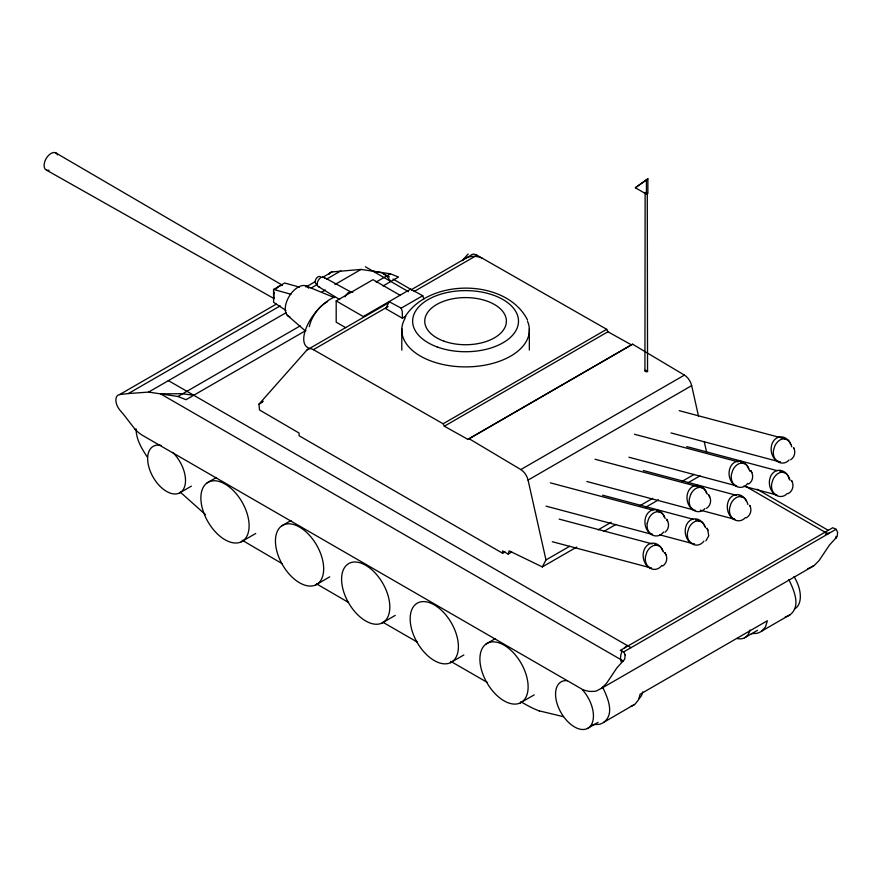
<?xml version="1.0" encoding="UTF-8"?>
<svg xmlns="http://www.w3.org/2000/svg" width="882" height="882" viewBox="0 0 882 882"><rect width="100%" height="100%" fill="white"/><g stroke="black" fill="none" stroke-linecap="round" stroke-linejoin="round"><path stroke-width="1.32" d="M401.795 350.154L401.817 328.655M647.234 523.313L648.579 518.859A12.624 8.941 -75.1 0 1 658.545 511.758L661.577 512.949A11.19 7.916 -75.1 0 1 664.411 517.392M645.459 556.751L646.793 552.297A12.624 8.941 -75.1 0 1 656.77 545.197L659.802 546.388A11.19 7.916 -75.1 0 1 662.625 550.831M646.848 192.805A3.208 1.852 0 0 1 647.278 193.147L647.553 371.554L646.175 371.763A3.208 1.852 0 0 1 644.929 371.068L645.139 192.32M647.553 193.654L646.175 193.875A3.208 1.852 0 0 1 644.929 193.169L644.654 192.717M644.654 370.55L646.021 370.341M505.033 551.912L502.663 553.279L502.542 550.919L508.153 554.072L509.135 550.842L542.331 566.917L576.718 547.072M690.65 494.57L689.316 499.014A11.19 7.916 -75.1 0 0 692.425 509.112L693.825 509.928M542.331 566.917L545.98 559.938L569.695 546.256M404.595 317.531C428.134 277.951 506.422 277.929 527.458 319.923M502.663 553.279L299.064 435.741L299.064 433.04L259.529 409.965L258.966 404.165L307.024 349.922L388.83 302.691M462.289 260.642L468.11 254.005M705.876 540.831L708.753 535.837L707.684 529.784M665.017 532.155C668.688 529.608 669.515 524.448 667.387 520.634M706.526 508.319C710.528 505.838 711.774 500.403 709.459 496.346M748.597 484.031C753.239 481.219 753.801 474.814 750.791 470.602M790.669 459.743C794.671 457.251 795.928 451.827 793.613 447.769M662.669 566.046C666.671 563.565 667.917 558.13 665.601 554.072M591.789 724.629L599.021 724.398A40.627 23.45 60 0 0 603.949 722.193C614.478 713.957 608.062 698.787 603.486 688.985A54.982 31.741 60 0 0 602.593 687.199M603.949 722.193L635.194 704.023L638.733 699.47L640.1 694.222L767.34 620.763L765.51 626.904L761.695 631.126A40.627 23.45 60 0 1 756.767 633.32L751.42 633.717M761.695 631.126L790.217 614.655C800.746 606.419 794.34 591.238 789.754 581.436A54.982 31.741 60 0 0 788.861 579.661M462.94 259.903C468.342 255.659 476.071 255.35 482.189 258.194M135.067 429.391A33.836 19.536 60 0 0 142.134 435.146L583.013 689.757A51.972 29.999 60 0 0 590.587 691.455L594.49 691.334A38.147 22.028 60 0 0 596.673 690.849L601.844 688.07L606.618 683.208L616.915 667.839L624.677 659.273L625.162 655.083M807.692 568.548A38.147 22.028 60 0 0 809.136 568.184L814.307 565.406L819.08 560.544L829.378 545.175L837.139 536.609L837.624 532.419A9.107 5.259 60 0 0 836.059 529.288M635.36 187.756L647.884 178.814L647.884 193.323L646.44 194.161L635.36 187.756L647.884 178.814M746.172 517.899C750.549 515.551 752.269 509.818 749.755 505.496M788.243 493.611C792.995 491.109 794.34 484.835 791.452 480.414L792.091 481.77M307.024 349.922A10.882 6.284 60 0 1 313.408 349.669L443.117 423.768L444.33 426.227L467.934 439.379L632.615 344.2L684.421 375.104A10.882 6.284 60 0 1 691.664 385.643L698.533 416.249M467.934 439.379L632.615 344.2M285.955 310.464L273.596 302.294L273.563 289.439L284.688 283.012L299.56 287.146M135.089 429.313L127.251 419.215A71.277 41.156 60 0 0 120.327 410.67A10.882 6.284 60 0 1 115.884 400.538A10.882 6.284 60 0 1 119.588 394.585L276.275 304.136M305.944 287.003L315.436 281.512M322.558 277.4L332.062 271.921L361.047 269.429L390.395 273.817L398.521 277.036L383.097 285.944M119.588 394.585L128.342 393.559L280.267 305.845M311.137 288.028L317.068 284.599M326.56 279.12L340.805 270.895M128.342 393.559L148.584 392.093L286.264 312.603M321.875 292.041L325.436 289.991M334.928 284.511L361.047 269.429M345.612 327.63L336.196 322.195L336.196 300.927L373.031 279.671L400.108 295.294M148.584 392.093L177.932 396.481L300.189 325.899M376.151 282.042L390.395 273.817M305.944 330.485L186.058 399.7L177.932 396.481M411.354 289.682L470.624 255.46A10.882 6.284 60 0 1 477.008 255.218L606.717 329.317L607.93 331.764L631.534 344.928M313.408 349.669L388.091 306.55M414.176 291.49L477.008 255.218M405.797 316.263L402.39 318.237L385.941 308.755L388.995 301.611L401.189 308.149L422.754 295.702L423.845 298.976M260.885 402.611L263.255 401.244M258.966 404.165L262.527 402.115M179.498 492.994L191.372 486.147M207.116 482.873L216.465 477.482M443.117 423.768L606.717 329.317M241.172 541.879A34.1 19.691 60 0 0 232.407 489.664A34.1 19.691 60 0 0 201.416 504.118A34.1 19.691 60 0 0 241.172 541.879L255.736 533.478M444.33 426.227L607.93 331.764M281.667 525.926L291.027 520.523M315.723 584.931A34.1 19.691 60 0 0 306.958 532.706A34.1 19.691 60 0 0 275.978 547.16A34.1 19.691 60 0 0 315.723 584.931L329.747 576.828M469.015 438.663L520.821 469.566L684.421 375.104M545.98 559.938L528.064 480.095L691.664 385.643M381.873 623.122A34.1 19.691 60 0 0 373.108 570.897A34.1 19.691 60 0 0 342.128 585.35A34.1 19.691 60 0 0 381.873 623.122L395.268 615.382M508.153 554.072L511.703 552.022M598.15 529.828L611.182 522.298M639.637 505.871L652.68 498.341M682.315 481.23L694.178 474.384M603.983 531.328L615.834 524.481M645.47 507.37L658.512 499.84M688.147 482.73L700.01 475.883M450.448 662.713A34.1 19.691 60 0 0 441.684 610.487A34.1 19.691 60 0 0 410.703 624.941A34.1 19.691 60 0 0 450.448 662.713L463.844 654.973M486.125 643.97L495.486 638.568M520.182 702.965A34.1 19.691 60 0 0 511.417 650.751A34.1 19.691 60 0 0 480.436 665.204A34.1 19.691 60 0 0 520.182 702.965L534.205 694.873M623.618 651.93L836.092 529.266L832.762 527.734L620.3 650.398L623.618 651.93A9.107 5.259 60 0 1 625.206 655.083M601.248 688.522L813.711 565.847M587.423 728.51L598.106 722.347M744.463 637.84L757.528 630.299M373.075 271.226L381.366 272.604L389.458 277.003M784.782 438.839L787.802 440.074A11.19 7.916 -75.1 0 1 790.636 444.517M748.564 468.805A11.19 7.916 -75.1 0 0 745.731 464.373L742.71 463.127A12.624 8.941 -75.1 0 0 732.722 470.271L731.387 474.725A11.19 7.916 -75.1 0 0 734.508 484.813L735.169 485.265M789.092 479.003A11.19 7.916 -75.1 0 0 786.016 473.524L782.996 472.278A12.624 8.941 -75.1 0 0 773.007 479.422L771.673 483.876A11.19 7.916 -75.1 0 0 774.793 493.964M706.482 493.104A11.19 7.916 -75.1 0 0 703.649 488.661L700.628 487.415A12.624 8.941 -75.1 0 0 690.65 494.559M740.924 496.566L743.945 497.801A11.19 7.916 -75.1 0 1 746.448 501.285M694.608 510.193L695.446 510.358M698.853 520.854L701.874 522.1A11.19 7.916 -75.1 0 1 704.707 526.543M552.308 541.724L651.589 568.085M563.4 716.68L539.266 710.859M193.753 395.257L181.979 393.692L160.601 393.89L623.243 660.982M679.195 410.67L785.619 438.993M671.004 432.941L778.751 461.606L777.24 460.977M686.714 446.59L777.185 470.668M779.842 471.374L783.833 472.432M634.456 434.253L738.223 461.87M740.88 462.576L743.548 463.293M743.713 486.203L776.976 495.045L775.454 494.416M628.921 457.229L736.679 485.905L735.897 485.629M643.32 470.525L736.437 495.309M739.105 496.015L741.762 496.72M595.041 459.257L701.477 487.581M700.308 510.138L734.904 519.344L734.111 519.068M586.85 481.517L693.274 509.84M602.571 495.177L693.032 519.244M695.7 519.95L699.691 521.019M550.313 482.84L652.746 510.094M656.737 511.163L659.394 511.869M659.571 534.779L691.499 543.279M546.112 506.158L652.537 534.481L651.754 534.216M559.166 519.112L652.294 543.896M654.951 544.602L657.619 545.308M273.563 289.439L290.917 294.257M649.968 567.655L650.751 567.92M305.811 285.834L334.245 297.565M692.039 543.367L690.639 542.551A11.19 7.916 -75.1 0 1 687.508 532.452L688.864 527.998A12.624 8.941 -75.1 0 1 698.842 520.898M422.754 295.702L410.56 289.164L363.274 316.561L336.196 300.927M323.749 277.213L351.312 292.24M274.214 298.689L46.592 170.182M393.008 279.054L411.938 289.98M757.043 489.223L828.418 530.424M365.38 266.783L408.531 291.699M745.896 486.467L828.011 533.875M168.297 380.561L630.939 647.653M348.478 602.428L316.506 583.84M382.942 622.284L417.407 642.151M450.691 661.335L487.537 682.569M520.81 701.741L526.708 705.071A122.918 70.968 60 0 0 539.277 710.958M55.489 152.729L282.064 285.04M383.538 273.596L386.856 276.309L390.825 281.479M242.23 540.236L282.317 563.763M339.691 299.56L318.479 286.672M733.383 518.704L732.722 518.263A11.19 7.916 -75.1 0 1 729.579 508.164L730.935 503.71A12.624 8.941 -75.1 0 1 740.913 496.61M650.354 533.401L651.015 533.853M649.24 567.291L648.568 566.839A11.19 7.916 -75.1 0 1 645.437 556.74M287.267 315.26L305.481 331.015M180.292 492.134L205.528 514.669M147.448 457.273C141.804 448.784 136.082 439.368 136.082 428.85M750.736 470.525L751.795 472.631M708.665 494.813L709.723 496.919M706.879 528.252L707.937 530.358M664.808 552.54L665.866 554.646M708.72 494.89L709.393 496.202M706.934 528.329L707.607 529.641M664.863 552.617L665.535 553.929M793.535 447.626L793.877 448.343M749.678 505.353L750.02 506.07M667.652 521.207L666.638 519.189L667.321 520.49M401.189 308.149L402.28 311.423L402.39 318.237M704.211 441.529L706.603 452.179M647.553 371.554L647.278 371.035A3.208 1.852 0 0 0 646.969 370.782M529.332 328.754L529.354 350.044M646.44 179.641L646.44 194.161M793.987 576.53A26.791 15.468 60 0 1 794.329 609.054M749.987 629.991A26.791 15.468 60 0 1 736.845 638.458M582.44 689.79A26.791 15.468 60 0 1 589.176 727.363A26.791 15.468 60 0 1 559.243 709.216A26.791 15.468 60 0 1 567.435 680.683M642.813 691.863A26.791 15.468 60 0 1 638.513 698.974M172.729 452.411A26.791 15.468 60 0 1 181.659 491.483A26.791 15.468 60 0 1 150.976 472.939A26.791 15.468 60 0 1 161.263 445.487M520.821 469.566A10.882 6.284 60 0 1 528.064 480.095M328.909 274.346A10.882 6.284 60 0 1 332.062 271.921M621.468 662.404A11.51 8.798 -69.8 0 1 622.207 651.059M624.346 648.005A11.51 8.798 -69.8 0 1 627.896 645.381M835.949 536.366A11.51 7.42 -40.4 0 1 836.29 538.064M825.32 534.194A11.51 7.42 -40.4 0 1 829.102 533.048M787.339 493.424A13.186 10.518 81 0 1 771.32 490.249A13.186 10.518 81 0 1 775.201 471.286A13.186 10.518 81 0 1 790.029 480.282M745.268 517.712A13.186 10.518 81 0 1 729.249 514.537A13.186 10.518 81 0 1 733.129 495.574A13.186 10.518 81 0 1 747.947 504.57M703.902 541.129A13.186 10.518 81 0 1 687.806 539.883A13.186 10.518 81 0 1 690.176 520.391A13.186 10.518 81 0 1 705.534 527.69M661.831 565.417A13.186 10.518 81 0 1 645.734 564.171A13.186 10.518 81 0 1 648.105 544.679A13.186 10.518 81 0 1 663.462 551.989M789.125 459.985A13.186 10.518 81 0 1 773.106 456.81A13.186 10.518 81 0 1 776.987 437.847A13.186 10.518 81 0 1 791.804 446.843M747.76 483.391A13.186 10.518 81 0 1 731.454 481.826A13.186 10.518 81 0 1 734.596 462.311A13.186 10.518 81 0 1 749.733 471.131M704.972 508.572A13.186 10.518 81 0 1 689.151 505.739A13.186 10.518 81 0 1 692.26 486.754A13.186 10.518 81 0 1 707.32 494.251M663.617 531.978A13.186 10.518 81 0 1 647.52 530.732A13.186 10.518 81 0 1 649.891 511.251A13.186 10.518 81 0 1 665.249 518.55M694.553 543.797A12.624 8.941 -75.1 0 1 693.671 543.742M784.771 438.883A12.624 8.941 -75.1 0 0 774.793 445.983L773.459 450.437A11.19 7.916 -75.1 0 0 776.579 460.525M780.482 461.782A12.624 8.941 -75.1 0 1 779.6 461.727M649.758 532.882A11.19 7.916 -75.1 0 1 647.212 523.313M309.295 326.682A23.77 13.032 -57.6 0 1 327.553 301.666M309.317 348.214A31.774 14.663 -51.6 0 1 307.84 324.289A31.774 14.663 -51.6 0 1 334.664 296.991M274.445 298.447A7.861 4.553 -60.1 0 1 274.434 292.284M276.309 288.877A7.861 4.553 -60.1 0 1 282.317 285.404M49.105 170.281A9.812 5.678 -60.1 0 1 45.952 158.914A9.812 5.678 -60.1 0 1 57.539 154.89M289.88 316.847A17.552 9.79 -58.4 0 1 289.836 295.327A17.552 9.79 -58.4 0 1 308.744 288.249M345.027 296.793A6.824 3.969 -60.4 0 1 352.756 292.328M319.637 286.837A5.424 3.153 -60.4 0 1 318.292 280.311A5.424 3.153 -60.4 0 1 324.576 278.194M317.024 283.971A4.134 2.403 -60.4 0 1 315.988 278.988A4.134 2.403 -60.4 0 1 320.783 277.378M527.502 321.191A63.802 36.835 0 0 1 462.841 366.857A63.802 36.835 0 0 1 405.18 318.17M790.217 614.655A40.627 23.45 60 0 1 785.3 616.849M634.456 704.586A40.627 23.45 60 0 1 631.192 706.295M444.043 341.191A40.826 23.571 0 0 0 506.378 321.919A40.826 23.571 0 0 0 446.292 300.387A40.826 23.571 0 0 0 444.043 341.191M437.174 346.957A52.92 30.55 0 0 0 518.451 322.47A52.92 30.55 0 0 0 441.099 294.081A52.92 30.55 0 0 0 437.174 346.957"/></g></svg>
